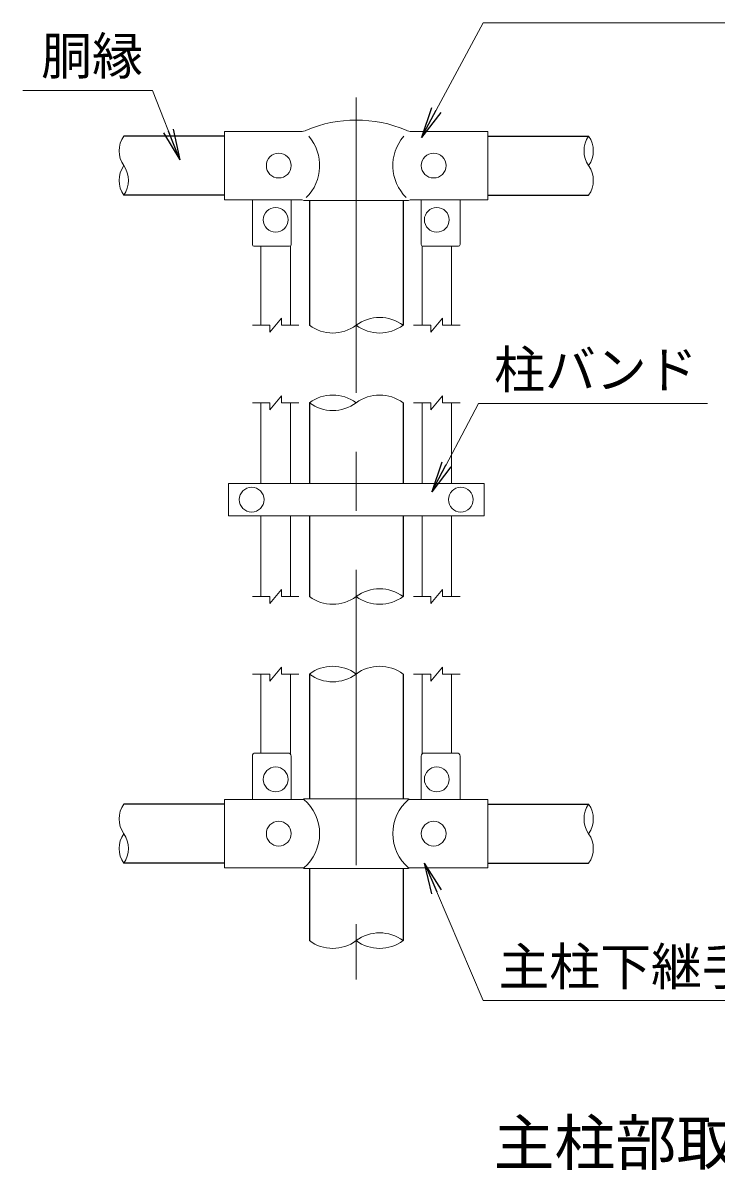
# Model space of a CAD drawing. Units: millimetres, scale not verified. Extents: x -10499 to 10501, y -7424 to 7426.
# Drawn here: x 5757 to 7994, y 817 to 4516 of the extents above; entities that cross this region are included whole.
import ezdxf
from ezdxf.enums import TextEntityAlignment as Align

# ---------------------------------------------------------------- set-up
doc = ezdxf.new("R2010")
doc.units = ezdxf.units.MM
doc.header["$LTSCALE"] = 30
doc.linetypes.add('USER1', pattern=[50.8, 31.75, -6.35, 6.35, -6.35])
for name, color, linetype, lineweight in [('0-1_D-STR1', 1, 'Continuous', 25), ('0-4_D-BMK', 2, 'USER1', 13), ('0-5_D-STR3', 3, 'Continuous', 13), ('0-6_D-STR-DIM', 7, 'Continuous', 13), ('0-B_D-TTL-TXT', 7, 'Continuous', 13), ('0-C_D-STR-TXT', 7, 'Continuous', 13)]:
    doc.layers.add(name, color=color, linetype=linetype, lineweight=lineweight)
doc.layers.add('0-7_0', color=7, linetype='Continuous')
doc.styles.add('ＭＳ ゴシック', font='')
doc.styles.get('ＭＳ ゴシック').set_extended_font_data('MS Gothic')

# ---------------------------------------------------------------- blocks, each defined once
blk = doc.blocks.new('_Open')
at = {"layer": '0-7_0'}
blk.add_line((-30, 5), (0, 0), dxfattribs=at)
blk.add_lwpolyline([(-30, -5), (0, 0), (-30, 0)], dxfattribs=at)

msp = doc.modelspace()

# ---------------------------------------------------------------- linework, layer by layer
at = {"layer": '0-1_D-STR1'}
for p, q in [((6407.8, 4151.4), (6082.8, 4151.4)), ((7257.8, 4151.4), (7582.8, 4151.4)), ((6407.8, 3960.9), (6082.8, 3960.9)), ((7257.8, 3960.9), (7582.8, 3960.9)), ((6681.55, 3943.9), (6681.55, 3541.4)), ((6984.05, 3943.9), (6984.05, 3541.4)), ((6681.55, 3291.4), (6681.55, 3031.36)), ((6984.05, 3291.4), (6984.05, 3031.36)), ((6681.55, 2926.37), (6681.55, 2666.4)), ((6984.05, 2926.37), (6984.05, 2666.4)), ((6681.55, 2416.4), (6681.55, 2014.15)), ((6984.05, 2416.4), (6984.05, 2014.15)), ((6407.8, 1996.65), (6082.8, 1996.65)), ((7257.8, 1996.65), (7582.8, 1996.65)), ((6407.8, 1806.15), (6082.8, 1806.15)), ((6681.55, 1789.15), (6681.55, 1556.65)), ((6984.05, 1789.15), (6984.05, 1556.65)), ((7257.8, 1806.15), (7582.8, 1806.15))]:
    msp.add_line(p, q, dxfattribs=at)
at = {"layer": '0-4_D-BMK'}
msp.add_line((6832.8, 4276.4), (6832.8, 1431.4), dxfattribs=at)
at = {"layer": '0-5_D-STR3'}
for p, q in [((6407.8, 4166.4), (6653.92, 4166.4)), ((6407.8, 3946.4), (6407.8, 4166.4)), ((7011.69, 4166.4), (7257.8, 4166.4)), ((7257.8, 3946.4), (7257.8, 4166.4)), ((6407.8, 3946.4), (6658.8, 3946.4)), ((6497.8, 3946.4), (6497.8, 3801.4)), ((6622.8, 3946.4), (6622.8, 3801.4)), ((6663.8, 3943.9), (6658.8, 3946.4)), ((6663.8, 3943.9), (7001.8, 3943.9)), ((7001.8, 3943.9), (7006.8, 3946.4)), ((7006.8, 3946.4), (7257.8, 3946.4)), ((7042.8, 3946.4), (7042.8, 3801.4)), ((7167.8, 3946.4), (7167.8, 3801.4)), ((6617.8, 3796.4), (6502.8, 3796.4)), ((6525.3, 3796.4), (6525.3, 3541.4)), ((6620.3, 3797.07), (6620.3, 3541.4)), ((7045.3, 3797.07), (7045.3, 3541.4)), ((7047.8, 3796.4), (7162.8, 3796.4)), ((7140.3, 3796.4), (7140.3, 3541.4)), ((6525.3, 3291.4), (6525.3, 3031.36)), ((6620.3, 3291.4), (6620.3, 3031.36)), ((7045.3, 3291.4), (7045.3, 3031.36)), ((7140.3, 3291.4), (7140.3, 3031.36)), ((7245.3, 3031.36), (6420.3, 3031.36)), ((6420.3, 3031.36), (6420.3, 2926.37)), ((7245.3, 3031.36), (7245.3, 2926.37)), ((7245.3, 2926.37), (6420.3, 2926.37)), ((6525.3, 2926.37), (6525.3, 2666.4)), ((6620.3, 2926.37), (6620.3, 2666.4)), ((7045.3, 2926.37), (7045.3, 2666.4)), ((7140.3, 2926.37), (7140.3, 2666.4)), ((6525.3, 2416.4), (6525.3, 2161.65)), ((6620.3, 2416.4), (6620.3, 2158.26)), ((7045.3, 2416.4), (7045.3, 2158.26)), ((7140.3, 2416.4), (7140.3, 2161.65)), ((6497.8, 2011.65), (6497.8, 2151.65)), ((6612.8, 2161.65), (6507.8, 2161.65)), ((6622.8, 2011.65), (6622.8, 2151.65)), ((7042.8, 2011.65), (7042.8, 2151.65)), ((7052.8, 2161.65), (7157.8, 2161.65)), ((7167.8, 2011.65), (7167.8, 2151.65)), ((6407.8, 2011.65), (6663.8, 2011.65)), ((6407.8, 1791.65), (6407.8, 2011.65)), ((6663.8, 2014.15), (6658.8, 2011.65)), ((6663.8, 2014.15), (7001.8, 2014.15)), ((7001.8, 2014.15), (7006.8, 2011.65)), ((7001.8, 2011.65), (7257.8, 2011.65)), ((7257.8, 1791.65), (7257.8, 2011.65)), ((6407.8, 1791.65), (6663.8, 1791.65)), ((6663.8, 1789.15), (6658.8, 1791.65)), ((7001.8, 1791.65), (7257.8, 1791.65))]:
    msp.add_line(p, q, dxfattribs=at)
msp.add_lwpolyline([(6663.8, 1789.15), (7001.8, 1789.15), (7006.8, 1791.65)], dxfattribs=at)
for centre in [(6582.8, 4056.4), (7082.8, 4056.4), (6572.8, 3881.4), (7092.8, 3881.4), (6495.3, 2978.87), (7170.3, 2978.87), (6572.8, 2076.65), (7092.8, 2076.65), (6582.8, 1901.65), (7082.8, 1901.65)]:
    msp.add_circle(centre, 40, dxfattribs=at)
for centre, radius, start, end in [((6832.8, 3789.11), 414.11, 67.15338, 112.84662), ((6653.92, 4206.4), 40, 270, 296.9114), ((6570.87, 4056.4), 144, 314.1684, 41.01552), ((7094.73, 4056.4), 144, 138.98448, 225.8316), ((7011.69, 4206.4), 40, 243.0886, 270), ((6502.8, 3801.4), 5, 180, 270), ((6617.8, 3801.4), 5, 270, 0), ((7047.8, 3801.4), 5, 180, 270), ((7162.8, 3801.4), 5, 270, 0), ((6507.8, 2151.65), 10, 90, 180), ((6612.8, 2151.65), 10, 0, 90), ((7052.8, 2151.65), 10, 90, 180), ((7157.8, 2151.65), 10, 0, 90), ((6570.87, 1901.65), 144, 310.19176, 49.80824), ((7094.73, 1901.65), 144, 130.19176, 229.80824)]:
    msp.add_arc(centre, radius, start, end, dxfattribs=at)
at = {"layer": '0-6_D-STR-DIM'}
for p, q in [((6554.05, 3518.9), (6591.55, 3563.9)), ((6591.55, 3541.4), (6591.55, 3563.9)), ((7074.05, 3518.9), (7111.55, 3563.9)), ((7111.55, 3541.4), (7111.55, 3563.9)), ((6497.8, 3541.4), (6554.05, 3541.4)), ((6554.05, 3518.9), (6554.05, 3541.4)), ((6591.55, 3541.4), (6647.8, 3541.4)), ((7017.8, 3541.4), (7074.05, 3541.4)), ((7074.05, 3518.9), (7074.05, 3541.4)), ((7111.55, 3541.4), (7167.8, 3541.4)), ((6554.05, 3268.9), (6591.55, 3313.9)), ((6591.55, 3291.4), (6591.55, 3313.9)), ((7074.05, 3268.9), (7111.55, 3313.9)), ((7111.55, 3291.4), (7111.55, 3313.9)), ((6497.8, 3291.4), (6554.05, 3291.4)), ((6554.05, 3268.9), (6554.05, 3291.4)), ((6591.55, 3291.4), (6647.8, 3291.4)), ((7017.8, 3291.4), (7074.05, 3291.4)), ((7074.05, 3268.9), (7074.05, 3291.4)), ((7111.55, 3291.4), (7167.8, 3291.4)), ((6497.8, 2666.4), (6554.05, 2666.4)), ((6554.05, 2643.9), (6591.55, 2688.9)), ((6554.05, 2643.9), (6554.05, 2666.4)), ((6591.55, 2666.4), (6591.55, 2688.9)), ((6591.55, 2666.4), (6647.8, 2666.4)), ((7017.8, 2666.4), (7074.05, 2666.4)), ((7074.05, 2643.9), (7111.55, 2688.9)), ((7074.05, 2643.9), (7074.05, 2666.4)), ((7111.55, 2666.4), (7111.55, 2688.9)), ((7111.55, 2666.4), (7167.8, 2666.4)), ((6497.8, 2416.4), (6554.05, 2416.4)), ((6554.05, 2393.9), (6591.55, 2438.9)), ((6554.05, 2393.9), (6554.05, 2416.4)), ((6591.55, 2416.4), (6591.55, 2438.9)), ((6591.55, 2416.4), (6647.8, 2416.4)), ((7017.8, 2416.4), (7074.05, 2416.4)), ((7074.05, 2393.9), (7111.55, 2438.9)), ((7074.05, 2393.9), (7074.05, 2416.4)), ((7111.55, 2416.4), (7111.55, 2438.9)), ((7111.55, 2416.4), (7167.8, 2416.4))]:
    msp.add_line(p, q, dxfattribs=at)
for centre, radius, start, end in [((6150.91, 4103.77), 83.1, 145.03504, 214.96496), ((7650.91, 4103.77), 83.1, 145.03504, 214.96496), ((7514.7, 4103.77), 83.1, 325.03504, 34.96496), ((6150.91, 4008.52), 83.1, 145.03422, 214.96578), ((6014.7, 4008.52), 83.1, 325.03504, 34.96496), ((7514.7, 4008.52), 83.1, 325.03422, 34.96578), ((6908.43, 3439.52), 126.88, 53.41445, 126.58555), ((6757.18, 3643.28), 126.88, 233.41445, 306.58555), ((6908.43, 3643.28), 126.88, 233.41445, 306.58555), ((6757.18, 3189.52), 126.88, 53.41445, 126.58555), ((6908.43, 3189.52), 126.88, 53.41445, 126.58555), ((6757.18, 3393.28), 126.88, 233.41445, 306.58555), ((6757.18, 2768.28), 126.88, 233.41445, 306.58555), ((6908.43, 2564.52), 126.88, 53.41445, 126.58555), ((6908.43, 2768.28), 126.88, 233.41445, 306.58555), ((6757.18, 2314.52), 126.88, 53.41445, 126.58555), ((6757.18, 2518.28), 126.88, 233.41445, 306.58555), ((6908.43, 2314.52), 126.88, 53.41445, 126.58555), ((6150.91, 1949.02), 83.1, 145.03504, 214.96496), ((7650.91, 1949.02), 83.1, 145.03504, 214.96496), ((7514.7, 1949.02), 83.1, 325.03504, 34.96496), ((6150.91, 1853.77), 83.1, 145.03422, 214.96578), ((6014.7, 1853.77), 83.1, 325.03504, 34.96496), ((7514.7, 1853.77), 83.1, 325.03422, 34.96578), ((6757.18, 1658.53), 126.88, 233.41445, 306.58555), ((6908.43, 1454.77), 126.88, 53.41445, 126.58555), ((6908.43, 1658.53), 126.88, 233.41445, 306.58555)]:
    msp.add_arc(centre, radius, start, end, dxfattribs=at)
at = {"layer": '0-C_D-STR-TXT'}
for points in [[(8110.08, 4516.43), (7241.93, 4516.43), (7044.29, 4148.77)], [(5757.42, 4298.11), (6174.98, 4298.11), (6262.85, 4076.6)], [(7966.78, 3289.21), (7227.87, 3289.21), (7077.58, 3005.72)], [(8110.08, 1363.88), (7241.93, 1363.88), (7054.16, 1804.31)]]:
    msp.add_lwpolyline(points, dxfattribs=at)

# ---------------------------------------------------------------- block references
at = {"layer": '0-C_D-STR-TXT', "xscale": 3.333333, "yscale": 3.333333}
for p, rotation in [((7043.35, 4147.01), 241.73951), ((6263.58, 4074.74), 291.63757), ((7076.64, 3003.95), 242.07069), ((7053.38, 1806.15), 113.08931)]:
    msp.add_blockref('_Open', p, dxfattribs=dict(at, rotation=rotation))

# ---------------------------------------------------------------- texts
at = {"layer": '0-B_D-TTL-TXT', "style": 'ＭＳ ゴシック'}
msp.add_text('主柱部取付詳細', height=144.3, dxfattribs=at).set_placement((7275.57, 789.49), align=Align.BOTTOM_LEFT)
at = {"layer": '0-C_D-STR-TXT', "style": 'ＭＳ ゴシック'}
for s, p in [('胴縁', (5816.27, 4313.84)), ('柱バンド', (7277.69, 3302.17)), ('主柱下継手', (7291.75, 1376.84))]:
    msp.add_text(s, height=120.3, dxfattribs=at).set_placement(p, align=Align.BOTTOM_LEFT)

doc.saveas('drawing.dxf')
